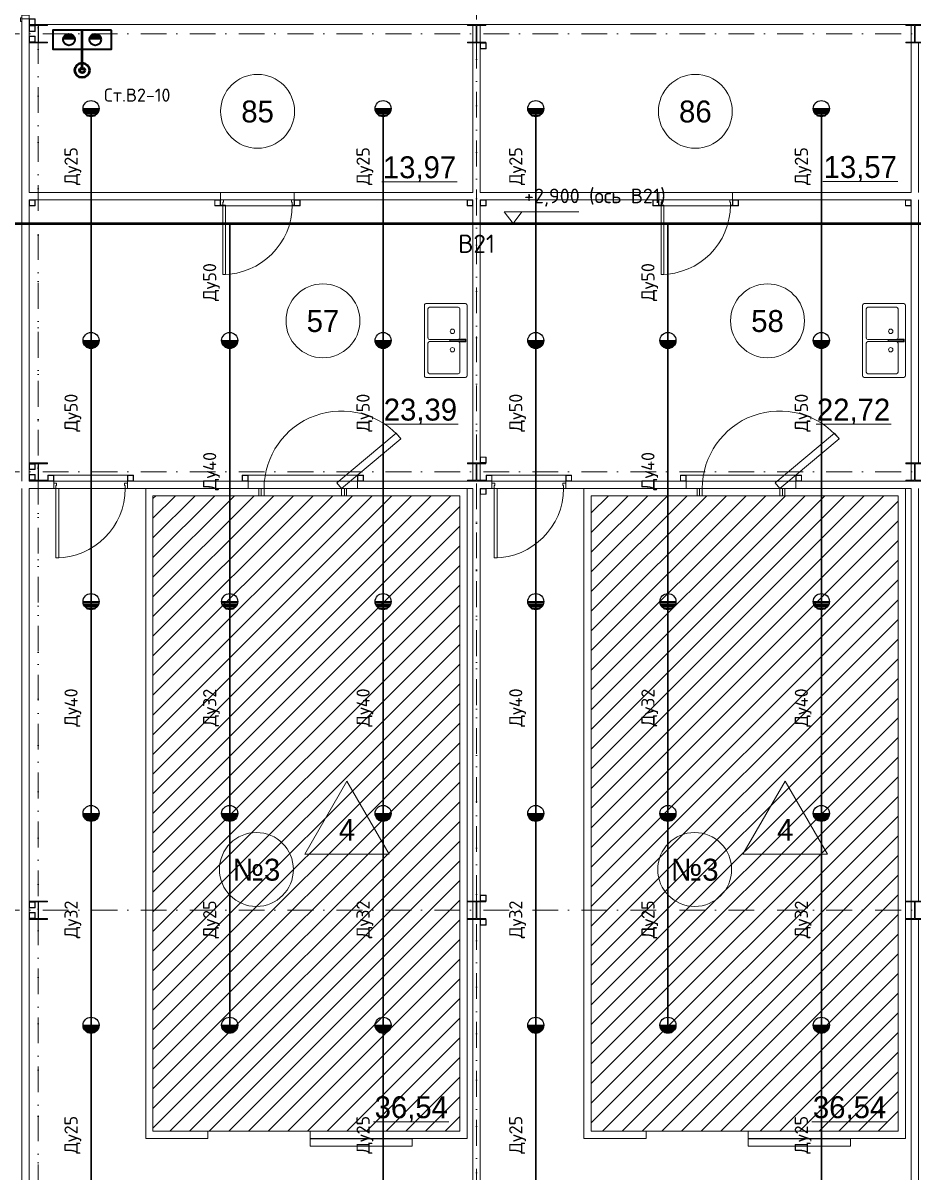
# Model space of a CAD drawing. Header units: millimetres. Extents: x 0 to 2118900, y -20000 to 84100.
# Drawn here: x 459790 to 471975, y 26416 to 42148 of the extents above; entities that cross this region are included whole.
import ezdxf
from ezdxf.enums import TextEntityAlignment as Align

# ---------------------------------------------------------------- set-up
doc = ezdxf.new("R2010")
doc.units = ezdxf.units.MM
for name, pattern in [('Dot & Dashed', [670.277762, 352.777767, -176.388884, 0, -141.111112]), ('Крупный пунктир', [634.99999, 0, -634.99999]), ('Штриховая', [300, 200, -100])]:
    doc.linetypes.add(name, pattern=pattern)
for name, color, linetype, lineweight in [('АР_подоснова', 8, 'Continuous', 13), ('ПТ_В2', 3, 'Continuous', 50), ('ПТ_В21', 1, 'Continuous', 50), ('ПТ_В21_расп', 1, 'Continuous', 30), ('ПТ_оросители', 7, 'Continuous', 25), ('ПТ_ПК', 30, 'Continuous', 35), ('ПТ_текст', 7, 'Continuous', 18), ('ПТ_штриховка', 8, 'Continuous', 9)]:
    doc.layers.add(name, color=color, linetype=linetype, lineweight=lineweight)
doc.styles.add('АР_текст_1', font='arial.ttf')
doc.styles.add('ПТ', font='isocpeur.ttf')

# ---------------------------------------------------------------- blocks, each defined once
blk = doc.blocks.new('Стена_30', base_point=(51875, 11775))
at = {"color": 0, "linetype": 'Continuous', "lineweight": -2, "flags": 128}
for points in [[(51775, 11775), (51775, -125)], [(51875, -125), (51875, 11775)]]:
    blk.add_lwpolyline(points, dxfattribs=at)
blk = doc.blocks.new('Колонна SHS ГК 270')
at = {"color": 0, "linetype": 'Continuous', "lineweight": -2}
for p, q in [((40, 40), (-40, 40)), ((-40, 40), (-40, -40)), ((-36.4, -36.4), (-36.4, 36.4)), ((-36.4, 36.4), (36.4, 36.4)), ((36.4, 36.4), (36.4, -36.4)), ((40, -40), (40, 40)), ((-40, -40), (40, -40)), ((36.4, -36.4), (-36.4, -36.4))]:
    blk.add_line(p, q, dxfattribs=at)
blk = doc.blocks.new('Труба Квадратного Сечения ГК SHS 27_5')
at = {"color": 0, "linetype": 'Continuous', "lineweight": -2}
for p, q in [((505, 40), (0, 40)), ((0, 40), (0, 0)), ((0, 0), (0, -40)), ((1010, 40), (505, 40)), ((1010, 0), (1010, 40)), ((1010, -40), (1010, 0)), ((0, -40), (505, -40)), ((505, -40), (1010, -40))]:
    blk.add_line(p, q, dxfattribs=at)
blk = doc.blocks.new('Труба Квадратного Сечения ГК SHS 27_6')
at = {"color": 0, "linetype": 'Continuous', "lineweight": -2}
for p, q in [((750, 40), (0, 40)), ((0, 40), (0, 0)), ((0, 0), (0, -40)), ((1500, 40), (750, 40)), ((1500, 0), (1500, 40)), ((1500, -40), (1500, 0)), ((0, -40), (750, -40)), ((750, -40), (1500, -40))]:
    blk.add_line(p, q, dxfattribs=at)
blk = doc.blocks.new('Зона подготовки товара_57_39', base_point=(54850, 14075))
at = {"color": 0, "linetype": 'Continuous', "lineweight": -2}
blk.add_line((56716, 12655), (57746, 12655), dxfattribs=at)
for start, end in [(0, 180), (180, 0)]:
    blk.add_arc((55897, 14070), 506, start, end, dxfattribs=at)
at = {"color": 0, "lineweight": -2, "style": 'АР_текст_1'}
for tag, p in [('ROOM_NUMBER', (55897, 14067)), ('ROOM_AREA', (57231, 12854))]:
    blk.add_attdef(tag, text='', height=300, dxfattribs=at).set_placement(p, align=Align.MIDDLE_CENTER)
blk = doc.blocks.new('Зона подготовки товара_58_40', base_point=(61000, 14075))
at = {"color": 0, "linetype": 'Continuous', "lineweight": -2}
blk.add_line((62647, 12655), (63676, 12655), dxfattribs=at)
for start, end in [(0, 180), (180, 0)]:
    blk.add_arc((61983, 14070), 506, start, end, dxfattribs=at)
at = {"color": 0, "lineweight": -2, "style": 'АР_текст_1'}
for tag, p in [('ROOM_NUMBER', (61983, 14067)), ('ROOM_AREA', (63161, 12854))]:
    blk.add_attdef(tag, text='', height=300, dxfattribs=at).set_placement(p, align=Align.MIDDLE_CENTER)
blk = doc.blocks.new('Морозильная камера №3_№3_90', base_point=(55170, 6925))
at = {"color": 0, "linetype": 'Continuous', "lineweight": -2}
for p, q in [((56226, 7769), (55647, 6767)), ((56804, 6767), (56226, 7769)), ((55647, 6767), (56804, 6767)), ((56591, 3104), (57621, 3104))]:
    blk.add_line(p, q, dxfattribs=at)
at = {"color": 0, "linetype": 'Штриховая', "lineweight": -2, "flags": 128}
blk.add_lwpolyline([(53570, 2975), (57770, 2975), (57770, 11675), (53570, 11675)], close=True, dxfattribs=at)
at = {"color": 0, "linetype": 'Continuous', "lineweight": -2}
for start, end in [(0, 180), (180, 0)]:
    blk.add_arc((54986, 6558), 506, start, end, dxfattribs=at)
at = {"color": 0, "lineweight": -2, "style": 'АР_текст_1'}
for tag, p in [('DUMMY_112', (56226, 7101)), ('ROOM_NUMBER', (54986, 6555)), ('ROOM_AREA', (57106, 3303))]:
    blk.add_attdef(tag, text='', height=300, dxfattribs=at).set_placement(p, align=Align.MIDDLE_CENTER)
blk = doc.blocks.new('Морозильная камера №3_№3_91', base_point=(61170, 6925))
at = {"color": 0, "linetype": 'Continuous', "lineweight": -2}
for p, q in [((62226, 7769), (61647, 6767)), ((62804, 6767), (62226, 7769)), ((61647, 6767), (62804, 6767)), ((62591, 3104), (63621, 3104))]:
    blk.add_line(p, q, dxfattribs=at)
at = {"color": 0, "linetype": 'Штриховая', "lineweight": -2, "flags": 128}
blk.add_lwpolyline([(59570, 2975), (63770, 2975), (63770, 11675), (59570, 11675)], close=True, dxfattribs=at)
at = {"color": 0, "linetype": 'Continuous', "lineweight": -2}
for start, end in [(0, 180), (180, 0)]:
    blk.add_arc((60986, 6558), 506, start, end, dxfattribs=at)
at = {"color": 0, "lineweight": -2, "style": 'АР_текст_1'}
for tag, p in [('DUMMY_112', (62226, 7101)), ('ROOM_NUMBER', (60986, 6555)), ('ROOM_AREA', (63106, 3303))]:
    blk.add_attdef(tag, text='', height=300, dxfattribs=at).set_placement(p, align=Align.MIDDLE_CENTER)
blk = doc.blocks.new('Выставочная зона_85_118', base_point=(56272, 17508))
at = {"color": 0, "linetype": 'Continuous', "lineweight": -2}
blk.add_line((56704, 15973), (57734, 15973), dxfattribs=at)
for start, end in [(0, 180), (180, 0)]:
    blk.add_arc((55002, 16938), 506, start, end, dxfattribs=at)
at = {"color": 0, "lineweight": -2, "style": 'АР_текст_1'}
for tag, p in [('ROOM_NUMBER', (55002, 16936)), ('ROOM_AREA', (57219, 16172))]:
    blk.add_attdef(tag, text='', height=300, dxfattribs=at).set_placement(p, align=Align.MIDDLE_CENTER)
blk = doc.blocks.new('Выставочная зона_86_119', base_point=(62217, 17527))
at = {"color": 0, "linetype": 'Continuous', "lineweight": -2}
blk.add_line((62739, 15977), (63768, 15977), dxfattribs=at)
for start, end in [(0, 180), (180, 0)]:
    blk.add_arc((60995, 16938), 506, start, end, dxfattribs=at)
at = {"color": 0, "lineweight": -2, "style": 'АР_текст_1'}
for tag, p in [('ROOM_NUMBER', (60995, 16936)), ('ROOM_AREA', (63253, 16176))]:
    blk.add_attdef(tag, text='', height=300, dxfattribs=at).set_placement(p, align=Align.MIDDLE_CENTER)
blk = doc.blocks.new('Двупольная Дверь с Боковыми Панелями и Фрамугой 27')
at = {"color": 0, "linetype": 'Continuous', "lineweight": -2}
for p, q in [((-1162, 1162), (-1162, 1092)), ((-1122, 1162), (-1162, 1162)), ((-1122, 1092), (-1122, 1162)), ((1122, 1092), (1122, 1162)), ((1122, 1162), (1162, 1162)), ((1162, 1162), (1162, 1092)), ((-1162, 1092), (-1122, 1092)), ((-1142, 1092), (-1142, 70)), ((1162, 1092), (1122, 1092)), ((1142, 1092), (1142, 70)), ((-1832, 0), (-1832, 19)), ((-1832, 19), (-1782, 19)), ((-1782, 0), (-1832, 0)), ((-1795, 0), (-1832, 0)), ((-1795, 0), (-1832, 0)), ((-1745, 0), (-1795, 0)), ((-1795, 0), (-1795, -100)), ((-1795, 0), (-1795, -100)), ((-1795, 0), (-1795, -100)), ((-1782, 19), (-1782, 0)), ((-1745, -100), (-1745, 0)), ((-1162, 0), (-1200, 0)), ((-1200, 0), (-1200, -100)), ((-1122, 70), (-1162, 70)), ((-1162, 70), (-1162, 0)), ((-1162, -40), (-1162, 0)), ((-1162, 0), (-1122, 0)), ((-1122, 0), (-1122, 70)), ((1122, 0), (1122, 70)), ((1122, 70), (1162, 70)), ((1162, 0), (1122, 0)), ((1162, 70), (1162, 0)), ((1200, 0), (1162, 0)), ((1162, 0), (1162, -40)), ((1200, -100), (1200, 0)), ((1795, 0), (1745, 0)), ((1745, 0), (1745, -100)), ((1782, 19), (1832, 19)), ((1782, 0), (1782, 19)), ((1832, 0), (1782, 0)), ((1795, -100), (1795, 0)), ((1795, 0), (1795, -100)), ((1795, 0), (1795, -100)), ((1795, 0), (1832, 0)), ((1795, 0), (1832, 0)), ((1832, 19), (1832, 0)), ((-1795, -100), (-1745, -100)), ((-1745, -18), (-1200, -18)), ((-1200, -100), (-1745, -100)), ((-1200, -100), (-1150, -100)), ((-1150, -40), (-1162, -40)), ((-1150, -100), (-1150, -40)), ((1162, -40), (1150, -40)), ((1150, -40), (1150, -100)), ((1150, -100), (1200, -100)), ((1745, -18), (1200, -18)), ((1745, -100), (1200, -100)), ((1745, -100), (1795, -100))]:
    blk.add_line(p, q, dxfattribs=at)
at = {"color": 0, "linetype": 'Continuous', "lineweight": -2, "flags": 128}
for points in [[(-1162, 1092), (-1162, 70), (-1142, 70), (-1142, 1092)], [(-1142, 1092), (-1142, 70), (-1122, 70), (-1122, 1092)], [(1142, 1092), (1142, 70), (1122, 70), (1122, 1092)], [(1162, 1092), (1162, 70), (1142, 70), (1142, 1092)], [(-1200, 0), (-1745, 0), (-1745, -100), (-1200, -100)], [(1745, -100), (1200, -100), (1200, 0), (1745, 0)]]:
    blk.add_lwpolyline(points, close=True, dxfattribs=at)
at = {"color": 0, "linetype": 'Continuous', "lineweight": -2}
for centre, start, end in [((-1162, 0), 0, 90), ((1162, 0), 90, 180)]:
    blk.add_arc(centre, 1162, start, end, dxfattribs=at)
blk = doc.blocks.new('Стена_150', base_point=(51875, 21875))
at = {"color": 0, "linetype": 'Continuous', "lineweight": -2}
for p, q in [((51775, 21795), (51775, 21832)), ((51775, 21795), (51875, 21795)), ((51775, 18205), (51775, 18168)), ((51775, 18205), (51875, 18205))]:
    blk.add_line(p, q, dxfattribs=at)
at = {"color": 0, "linetype": 'Continuous', "lineweight": -2, "flags": 128}
for points in [[(51775, 21875), (51775, 21795)], [(51875, 21795), (51875, 21875)], [(51775, 18205), (51775, 11875)], [(51875, 15835), (51875, 18205)], [(51875, 11875), (51875, 15725)]]:
    blk.add_lwpolyline(points, dxfattribs=at)
at = {"color": 0, "linetype": 'Continuous', "lineweight": -2, "xscale": -1, "zscale": 1000, "rotation": 90}
blk.add_blockref('Двупольная Дверь с Боковыми Панелями и Фрамугой 27', (51775, 20000), dxfattribs=at)
blk = doc.blocks.new('Однопольная Дверь 27_2')
at = {"color": 0, "linetype": 'Continuous', "lineweight": -2}
for p, q in [((435, 0), (435, 950)), ((435, 950), (475, 950)), ((475, 950), (475, 0)), ((-475, 0), (-505, 0)), ((-505, 0), (-505, -70)), ((-475, -40), (-475, 0)), ((475, 0), (435, 0)), ((505, 0), (475, 0)), ((475, 0), (475, -40)), ((505, -70), (505, 0)), ((-505, -70), (-465, -70)), ((-505, -170), (-505, -70)), ((-465, -40), (-475, -40)), ((-465, -70), (-465, -40)), ((475, -40), (465, -40)), ((465, -40), (465, -70)), ((465, -70), (505, -70)), ((505, -170), (505, -70))]:
    blk.add_line(p, q, dxfattribs=at)
blk.add_arc((475, 0), 950, 90, 180, dxfattribs=at)
blk = doc.blocks.new('Стена_55', base_point=(93825, 15775))
at = {"color": 0, "linetype": 'Continuous', "lineweight": -2}
for p, q in [((54495, 15825), (54495, 15725)), ((55505, 15825), (55505, 15725)), ((57950, 15825), (57940, 15825)), ((60495, 15825), (60495, 15725)), ((61505, 15825), (61505, 15725)), ((57940, 15725), (57950, 15725))]:
    blk.add_line(p, q, dxfattribs=at)
at = {"color": 0, "linetype": 'Continuous', "lineweight": -2, "flags": 128}
for points in [[(54495, 15825), (51875, 15825)], [(57940, 15825), (55505, 15825)], [(60495, 15825), (58050, 15825)], [(63950, 15825), (61505, 15825)], [(51875, 15725), (54495, 15725)], [(55505, 15725), (57940, 15725)], [(58050, 15725), (60495, 15725)], [(61505, 15725), (63950, 15725)]]:
    blk.add_lwpolyline(points, dxfattribs=at)
at = {"color": 0, "linetype": 'Continuous', "lineweight": -2, "zscale": 1000, "rotation": 180}
for p in [(55000, 15655), (61000, 15655)]:
    blk.add_blockref('Однопольная Дверь 27_2', p, dxfattribs=at)
blk = doc.blocks.new('Однопольная Дверь 27_3')
at = {"color": 0, "linetype": 'Continuous', "lineweight": -2}
for p, q in [((435, 0), (435, 950)), ((435, 950), (475, 950)), ((475, 950), (475, 0)), ((-475, 0), (-505, 0)), ((-505, 0), (-505, -70)), ((-505, -70), (-505, 0)), ((-505, -70), (-505, 0)), ((-475, -40), (-475, 0)), ((475, 0), (435, 0)), ((505, 0), (475, 0)), ((475, 0), (475, -40)), ((505, -70), (505, 0)), ((505, -70), (505, 0)), ((505, -70), (505, 0)), ((-505, -70), (-465, -70)), ((-505, -100), (-505, -70)), ((-465, -40), (-475, -40)), ((-465, -70), (-465, -40)), ((475, -40), (465, -40)), ((465, -40), (465, -70)), ((465, -70), (505, -70)), ((505, -100), (505, -70))]:
    blk.add_line(p, q, dxfattribs=at)
blk.add_arc((475, 0), 950, 90, 180, dxfattribs=at)
blk = doc.blocks.new('Простой Проем Двери')
at = {"color": 0, "linetype": 'Continuous', "lineweight": -2}
for p, q in [((-750, 0), (-750, -100)), ((750, 0), (750, -100))]:
    blk.add_line(p, q, dxfattribs=at)
blk = doc.blocks.new('Стена_56', base_point=(98125, 11875))
at = {"color": 0, "linetype": 'Continuous', "lineweight": -2}
for p, q in [((52211, 11875), (52211, 11845)), ((52211, 11845), (52211, 11775)), ((53221, 11875), (53221, 11845)), ((53221, 11845), (53221, 11775)), ((54871, 11875), (54871, 11775)), ((56371, 11875), (56371, 11775)), ((58210, 11875), (58210, 11845)), ((58210, 11845), (58210, 11775)), ((59220, 11875), (59220, 11845)), ((59220, 11845), (59220, 11775)), ((60870, 11875), (60870, 11775)), ((62370, 11875), (62370, 11775))]:
    blk.add_line(p, q, dxfattribs=at)
at = {"color": 0, "linetype": 'Continuous', "lineweight": -2, "flags": 128}
for points in [[(52211, 11875), (51875, 11875)], [(54871, 11875), (53221, 11875)], [(58210, 11875), (56371, 11875)], [(60870, 11875), (59220, 11875)], [(64210, 11875), (62370, 11875)], [(51875, 11775), (52211, 11775)], [(53221, 11775), (54871, 11775)], [(56371, 11775), (57950, 11775)], [(58050, 11775), (58210, 11775)], [(59220, 11775), (60870, 11775)], [(62370, 11775), (63950, 11775)]]:
    blk.add_lwpolyline(points, dxfattribs=at)
at = {"color": 0, "linetype": 'Continuous', "lineweight": -2, "zscale": 1000, "rotation": 180}
for p in [(52716, 11775), (58715, 11775)]:
    blk.add_blockref('Однопольная Дверь 27_3', p, dxfattribs=at)
at = {"color": 0, "linetype": 'Continuous', "lineweight": -2, "xscale": -1, "zscale": 1000}
for p in [(55621, 11875), (61620, 11875)]:
    blk.add_blockref('Простой Проем Двери', p, dxfattribs=at)
blk = doc.blocks.new('Стена_74', base_point=(64000, 17875))
at = {"color": 0, "linetype": 'Continuous', "lineweight": -2, "flags": 128}
for points in [[(63950, 17875), (63950, 15825)], [(64050, 17875), (63950, 17875)], [(64050, 15825), (64050, 17875)], [(63950, 15725), (63950, 12125)], [(64050, 12125), (64050, 15725)], [(63950, 12125), (64050, 12125)]]:
    blk.add_lwpolyline(points, dxfattribs=at)
blk = doc.blocks.new('Стена_77', base_point=(58000, 17875))
at = {"color": 0, "linetype": 'Continuous', "lineweight": -2, "flags": 128}
for points in [[(57950, 17875), (57950, 15825)], [(58050, 17875), (57950, 17875)], [(58050, 15825), (58050, 17875)], [(57950, 15725), (57950, 12125)], [(58050, 12125), (58050, 15725)], [(57950, 12125), (58050, 12125)]]:
    blk.add_lwpolyline(points, dxfattribs=at)
blk = doc.blocks.new('Стена_78', base_point=(59470, 2875))
at = {"color": 0, "linetype": 'Continuous', "lineweight": -2, "flags": 128}
for points in [[(59470, 11775), (59570, 11775)], [(59470, 11775), (59470, 2875)], [(59570, 2975), (59570, 11675)], [(59470, 2875), (59570, 2875)]]:
    blk.add_lwpolyline(points, dxfattribs=at)
blk = doc.blocks.new('Стена_79', base_point=(63870, 11775))
at = {"color": 0, "linetype": 'Continuous', "lineweight": -2, "flags": 128}
for points in [[(63870, 11775), (63770, 11775)], [(63770, 11675), (63770, 2975)], [(63870, 2875), (63870, 11775)], [(63870, 2875), (63770, 2875)]]:
    blk.add_lwpolyline(points, dxfattribs=at)
blk = doc.blocks.new('Стена_800', base_point=(53470, 2875))
at = {"color": 0, "linetype": 'Continuous', "lineweight": -2, "flags": 128}
for points in [[(53470, 11775), (53570, 11775)], [(53470, 11775), (53470, 2875)], [(53570, 2975), (53570, 11675)], [(53470, 2875), (53570, 2875)]]:
    blk.add_lwpolyline(points, dxfattribs=at)
blk = doc.blocks.new('Стена_81', base_point=(57870, 11775))
at = {"color": 0, "linetype": 'Continuous', "lineweight": -2, "flags": 128}
for points in [[(57870, 11775), (57770, 11775)], [(57770, 11675), (57770, 2975)], [(57870, 2875), (57870, 11775)], [(57870, 2875), (57770, 2875)]]:
    blk.add_lwpolyline(points, dxfattribs=at)
blk = doc.blocks.new('Однопольная Дверь 27_4')
at = {"color": 0, "linetype": 'Continuous', "lineweight": -2}
for p, q in [((466, 77), (1278, 758)), ((1342, 681), (530, 0)), ((1278, 758), (1342, 681)), ((-570, 0), (-600, 0)), ((-600, 0), (-600, -100)), ((-600, 0), (-600, -100)), ((-600, 0), (-600, -100)), ((-530, 0), (-570, 0)), ((-570, 0), (-570, -100)), ((-530, -100), (-530, 0)), ((530, 0), (466, 77)), ((570, 0), (530, 0)), ((530, 0), (530, -100)), ((570, 0), (600, 0)), ((570, -100), (570, 0)), ((600, 0), (600, -100)), ((600, 0), (600, -100)), ((600, 0), (600, -100)), ((-570, -100), (-600, -100)), ((-570, -100), (-530, -100)), ((530, -100), (570, -100)), ((570, -100), (600, -100))]:
    blk.add_line(p, q, dxfattribs=at)
blk.add_arc((530, 0), 1060, 40, 180, dxfattribs=at)
blk = doc.blocks.new('Стена_249', base_point=(59470, 11775))
at = {"color": 0, "linetype": 'Continuous', "lineweight": -2}
for p, q in [((61020, 11775), (61020, 11675)), ((62220, 11775), (62220, 11675))]:
    blk.add_line(p, q, dxfattribs=at)
at = {"color": 0, "linetype": 'Continuous', "lineweight": -2, "flags": 128}
for points in [[(61020, 11775), (59570, 11775)], [(59570, 11675), (61020, 11675)], [(63770, 11775), (62220, 11775)], [(62220, 11675), (63770, 11675)]]:
    blk.add_lwpolyline(points, dxfattribs=at)
at = {"color": 0, "linetype": 'Continuous', "lineweight": -2, "zscale": 1000}
blk.add_blockref('Однопольная Дверь 27_4', (61620, 11775), dxfattribs=at)
blk = doc.blocks.new('Стена_2500', base_point=(53470, 11775))
at = {"color": 0, "linetype": 'Continuous', "lineweight": -2}
for p, q in [((55021, 11775), (55021, 11675)), ((56221, 11775), (56221, 11675))]:
    blk.add_line(p, q, dxfattribs=at)
at = {"color": 0, "linetype": 'Continuous', "lineweight": -2, "flags": 128}
for points in [[(55021, 11775), (53570, 11775)], [(53570, 11675), (55021, 11675)], [(57770, 11775), (56221, 11775)], [(56221, 11675), (57770, 11675)]]:
    blk.add_lwpolyline(points, dxfattribs=at)
at = {"color": 0, "linetype": 'Continuous', "lineweight": -2, "zscale": 1000}
blk.add_blockref('Однопольная Дверь 27_4', (55621, 11775), dxfattribs=at)
blk = doc.blocks.new('Наружная Раздвижная Дверь 27')
at = {"color": 0, "linetype": 'Continuous', "lineweight": -2}
for p, q in [((-700, 0), (-700, -100)), ((700, 105), (2100, 105)), ((700, 5), (700, 105)), ((2100, 5), (700, 5)), ((700, 0), (700, -100)), ((2100, 105), (2100, 5))]:
    blk.add_line(p, q, dxfattribs=at)
blk = doc.blocks.new('Стена_255', base_point=(63870, 2875))
at = {"color": 0, "linetype": 'Continuous', "lineweight": -2}
for p, q in [((60320, 2875), (60320, 2975)), ((61720, 2875), (61720, 2975))]:
    blk.add_line(p, q, dxfattribs=at)
at = {"color": 0, "linetype": 'Continuous', "lineweight": -2, "flags": 128}
for points in [[(60320, 2975), (59570, 2975)], [(59570, 2875), (60320, 2875)], [(63770, 2975), (61720, 2975)], [(61720, 2875), (63770, 2875)]]:
    blk.add_lwpolyline(points, dxfattribs=at)
at = {"color": 0, "linetype": 'Continuous', "lineweight": -2, "xscale": -1, "zscale": 1000, "rotation": 180}
blk.add_blockref('Наружная Раздвижная Дверь 27', (61020, 2875), dxfattribs=at)
blk = doc.blocks.new('Стена_256', base_point=(57870, 2875))
at = {"color": 0, "linetype": 'Continuous', "lineweight": -2}
for p, q in [((54320, 2875), (54320, 2975)), ((55720, 2875), (55720, 2975))]:
    blk.add_line(p, q, dxfattribs=at)
at = {"color": 0, "linetype": 'Continuous', "lineweight": -2, "flags": 128}
for points in [[(54320, 2975), (53570, 2975)], [(53570, 2875), (54320, 2875)], [(57770, 2975), (55720, 2975)], [(55720, 2875), (57770, 2875)]]:
    blk.add_lwpolyline(points, dxfattribs=at)
at = {"color": 0, "linetype": 'Continuous', "lineweight": -2, "xscale": -1, "zscale": 1000, "rotation": 180}
blk.add_blockref('Наружная Раздвижная Дверь 27', (55020, 2875), dxfattribs=at)
blk = doc.blocks.new('Стена_393', base_point=(58000, 11875))
at = {"color": 0, "linetype": 'Continuous', "lineweight": -2, "flags": 128}
for points in [[(57950, 11775), (57950, 6125)], [(58050, 6125), (58050, 11775)], [(57950, 6125), (58050, 6125)]]:
    blk.add_lwpolyline(points, dxfattribs=at)
blk = doc.blocks.new('Стена_394', base_point=(64000, 11875))
at = {"color": 0, "linetype": 'Continuous', "lineweight": -2, "flags": 128}
for points in [[(63950, 11775), (63950, 6125)], [(64050, 6125), (64050, 11775)], [(63950, 6125), (64050, 6125)]]:
    blk.add_lwpolyline(points, dxfattribs=at)
blk = doc.blocks.new('Стена_406', base_point=(58000, 5875))
at = {"color": 0, "linetype": 'Continuous', "lineweight": -2, "flags": 128}
for points in [[(57950, 5875), (57950, 125)], [(58050, 5875), (57950, 5875)], [(58050, 125), (58050, 5875)], [(57950, 125), (58050, 125)]]:
    blk.add_lwpolyline(points, dxfattribs=at)
blk = doc.blocks.new('Стена_407', base_point=(64000, 5875))
at = {"color": 0, "linetype": 'Continuous', "lineweight": -2, "flags": 128}
for points in [[(63950, 5875), (63950, 125)], [(64050, 5875), (63950, 5875)], [(64050, 125), (64050, 5875)], [(63950, 125), (64050, 125)]]:
    blk.add_lwpolyline(points, dxfattribs=at)
blk = doc.blocks.new('Колонна Универсальная 27')
at = {"color": 0, "linetype": 'Continuous', "lineweight": -2}
for p, q in [((125, 125), (-125, 125)), ((-125, 125), (-125, 113)), ((-125, 113), (-4, 113)), ((-4, 113), (-4, -113)), ((4, -113), (4, 113)), ((4, 113), (125, 113)), ((125, 113), (125, 125)), ((-4, -113), (-125, -113)), ((-125, -113), (-125, -125)), ((-125, -125), (125, -125)), ((125, -113), (4, -113)), ((125, -125), (125, -113))]:
    blk.add_line(p, q, dxfattribs=at)
blk = doc.blocks.new('Двутавp К 26020-83 27_4')
at = {"color": 0, "linetype": 'Крупный пунктир', "lineweight": -2}
blk.add_line((0, 0), (39750, 0), dxfattribs=at)
blk = doc.blocks.new('Двутавp К 26020-83 27')
at = {"color": 0, "linetype": 'Крупный пунктир', "lineweight": -2}
blk.add_line((0, 0), (39875, 0), dxfattribs=at)
blk = doc.blocks.new('Мойка Обычная 27')
at = {"color": 0, "linetype": 'Continuous', "lineweight": -2}
for p, q in [((470, 485), (70, 485)), ((940, 485), (540, 485)), ((50, 465), (50, 70)), ((490, 70), (490, 465)), ((520, 465), (520, 70)), ((960, 70), (960, 465)), ((70, 50), (470, 50)), ((540, 50), (940, 50))]:
    blk.add_line(p, q, dxfattribs=at)
at = {"color": 0, "linetype": 'Continuous', "lineweight": -2, "flags": 128}
for points in [[(20, 0), (990, 0, 0.414214), (1010, 20), (1010, 565, 0.414214), (990, 585), (20, 585, 0.414214), (0, 565), (0, 20, 0.414214)], [(485, 504), (496, 504), (496, 555, -1), (514, 555), (514, 504), (525, 504), (525, 569), (485, 569)], [(496, 357, 1), (514, 357), (514, 555, 1), (496, 555)]]:
    blk.add_lwpolyline(points, format="xyb", close=True, dxfattribs=at)
for points in [[(485, 468), (496, 468), (496, 503), (485, 503)], [(525, 468), (525, 503), (514, 503), (514, 468)]]:
    blk.add_lwpolyline(points, close=True, dxfattribs=at)
at = {"color": 0, "linetype": 'Continuous', "lineweight": -2}
for centre in [(379, 385), (631, 385)]:
    blk.add_circle(centre, 30, dxfattribs=at)
for centre, start, end in [((70, 465), 90, 180), ((470, 465), 0, 90), ((540, 465), 90, 180), ((940, 465), 0, 90), ((70, 70), 180, 270), ((470, 70), 270, 0), ((540, 70), 180, 270), ((940, 70), 270, 0)]:
    blk.add_arc(centre, 20, start, end, dxfattribs=at)
for p in [(70, 50), (540, 50)]:
    blk.add_point(p, dxfattribs=at)
blk = doc.blocks.new('Стандартный Маркер Сетки_50')
at = {"color": 0, "linetype": 'Dot & Dashed', "lineweight": -2}
blk.add_line((0, 0), (55249, 0), dxfattribs=at)
at = {"color": 0, "lineweight": -2, "style": 'АР_текст_1'}
blk.add_attdef('AC_MarkerText_1', text='', height=300, rotation=90, dxfattribs=at).set_placement((55430, -69), align=Align.TOP_CENTER)
blk = doc.blocks.new('Стандартный Маркер Сетки_40')
at = {"color": 0, "linetype": 'Dot & Dashed', "lineweight": -2}
blk.add_line((0, 0), (55187, 0), dxfattribs=at)
at = {"color": 0, "lineweight": -2, "style": 'АР_текст_1'}
blk.add_attdef('AC_MarkerText_1', text='', height=300, rotation=90, dxfattribs=at).set_placement((55368, -69), align=Align.TOP_CENTER)
blk = doc.blocks.new('AR_F1')
at = {"layer": 'АР_подоснова', "linetype": 'Dot & Dashed'}
for p, q in [((98000, 18000), (-4800, 18000)), ((98000, 12000), (-4800, 12000)), ((98000, 6000), (-4800, 6000))]:
    blk.add_line(p, q, dxfattribs=at)
at = {"layer": 'АР_подоснова', "linetype": 'Continuous', "flags": 128}
for points in [[(51875, 18125), (93775, 18125), (93775, 21875), (51875, 21875)], [(57950, 18125), (51875, 18125), (51875, 15825), (57950, 15825)], [(58050, 18125), (58050, 15825), (63950, 15825), (63950, 18125)], [(57950, 15726), (51875, 15726), (51875, 11875), (57950, 11875)], [(58050, 11875), (63950, 11875), (63950, 15726), (58050, 15726)], [(51875, 11775), (51875, -125), (57950, -125), (57950, 11775), (57870, 11775), (53470, 11775)], [(53570, 2975), (57770, 2975), (57770, 11675), (53570, 11675)], [(58050, -125), (63950, -125), (63950, 11775), (63870, 11775), (59470, 11775), (58050, 11775)], [(59570, 2975), (63770, 2975), (63770, 11675), (59570, 11675)]]:
    blk.add_lwpolyline(points, close=True, dxfattribs=at)
at = {"layer": 'АР_подоснова', "linetype": 'Continuous', "zscale": 1000}
for name, p, rotation in [('Стандартный Маркер Сетки_50', (52000, 40062), 270), ('Стандартный Маркер Сетки_40', (58000, 40000), 270), ('Двутавp К 26020-83 27_4', (58000, 39875), 270), ('Колонна SHS ГК 270', (51915, 18165), 90), ('Колонна Универсальная 27', (52000, 18000), 180), ('Колонна SHS ГК 270', (51915, 18073), 180), ('Колонна Универсальная 27', (58000, 18000), 180), ('Колонна Универсальная 27', (64000, 18000), 180), ('Колонна SHS ГК 270', (51915, 17927), 180), ('Колонна SHS ГК 270', (58090, 17835), 180), ('Колонна SHS ГК 270', (51915, 15686), 180), ('Колонна SHS ГК 270', (54455, 15685), 180), ('Колонна SHS ГК 270', (55545, 15685), 180), ('Колонна SHS ГК 270', (57910, 15686), 180), ('Колонна SHS ГК 270', (58090, 15686), 180), ('Колонна SHS ГК 270', (60455, 15685), 180), ('Колонна SHS ГК 270', (61545, 15685), 180), ('Колонна SHS ГК 270', (63910, 15686), 180), ('Колонна Универсальная 27', (52000, 12000), 180), ('Колонна Универсальная 27', (58000, 12000), 180), ('Колонна SHS ГК 270', (58090, 12165), 180), ('Колонна Универсальная 27', (64000, 12000), 180), ('Колонна SHS ГК 270', (51915, 12073), 180), ('Колонна SHS ГК 270', (51915, 11927), 180), ('Колонна SHS ГК 270', (52171, 11915), 180), ('Колонна SHS ГК 270', (53261, 11915), 180), ('Труба Квадратного Сечения ГК SHS 27_6', (56371, 11915), 180), ('Колонна SHS ГК 270', (58171, 11915), 180), ('Колонна SHS ГК 270', (59261, 11915), 180), ('Труба Квадратного Сечения ГК SHS 27_6', (62370, 11915), 180), ('Колонна SHS ГК 270', (58090, 11735), 180), ('Колонна SHS ГК 270', (58090, 6165), 180), ('Колонна SHS ГК 270', (51915, 6073), 180), ('Колонна SHS ГК 270', (51915, 5927), 180), ('Колонна SHS ГК 270', (58090, 5835), 180)]:
    blk.add_blockref(name, p, dxfattribs=dict(at, rotation=rotation))
at = {"layer": 'АР_подоснова', "linetype": 'Continuous', "xscale": -1, "zscale": 1000}
for name, p, rotation in [('Двутавp К 26020-83 27', (52000, 0), 270), ('Труба Квадратного Сечения ГК SHS 27_5', (54495, 15685), 180), ('Труба Квадратного Сечения ГК SHS 27_5', (60495, 15685), 180), ('Мойка Обычная 27', (57285, 13295), 270), ('Мойка Обычная 27', (63285, 13295), 270), ('Труба Квадратного Сечения ГК SHS 27_5', (52211, 11915), 180), ('Колонна SHS ГК 270', (54831, 11915), 180), ('Колонна SHS ГК 270', (56411, 11915), 180), ('Труба Квадратного Сечения ГК SHS 27_5', (58211, 11915), 180), ('Колонна SHS ГК 270', (60830, 11915), 180), ('Колонна SHS ГК 270', (62410, 11915), 180)]:
    blk.add_blockref(name, p, dxfattribs=dict(at, rotation=rotation))
at = {"layer": 'АР_подоснова'}
for name, p in [('Стена_150', (51875, 21875)), ('Стена_77', (58000, 17875)), ('Стена_74', (64000, 17875)), ('Стена_55', (93825, 15775)), ('Стена_2500', (53470, 11775)), ('Стена_249', (59470, 11775)), ('Стена_56', (98125, 11875)), ('Стена_30', (51875, 11775)), ('Стена_800', (53470, 2875)), ('Стена_81', (57870, 11775)), ('Стена_393', (58000, 11875)), ('Стена_78', (59470, 2875)), ('Стена_79', (63870, 11775)), ('Стена_394', (64000, 11875)), ('Стена_406', (58000, 5875)), ('Стена_407', (64000, 5875)), ('Стена_256', (57870, 2875)), ('Стена_255', (63870, 2875))]:
    blk.add_blockref(name, p, dxfattribs=at)
at = {"layer": 'АР_подоснова', "linetype": 'Continuous'}
ref = blk.add_blockref('Выставочная зона_85_118', (56272, 17508), dxfattribs=at)
ref.add_attrib('ROOM_NUMBER', '85', dxfattribs={"layer": '0', "color": 0, "lineweight": 9, "height": 300}).set_placement((55002, 16936), align=Align.MIDDLE_CENTER)
ref.add_attrib('ROOM_AREA', '13,97', dxfattribs={"layer": '0', "color": 0, "lineweight": 9, "height": 300}).set_placement((57219, 16172), align=Align.MIDDLE_CENTER)
ref = blk.add_blockref('Выставочная зона_86_119', (62217, 17527), dxfattribs=at)
ref.add_attrib('ROOM_NUMBER', '86', dxfattribs={"layer": '0', "color": 0, "lineweight": 9, "height": 300}).set_placement((60995, 16936), align=Align.MIDDLE_CENTER)
ref.add_attrib('ROOM_AREA', '13,57', dxfattribs={"layer": '0', "color": 0, "lineweight": 9, "height": 300}).set_placement((63253, 16176), align=Align.MIDDLE_CENTER)
ref = blk.add_blockref('Зона подготовки товара_57_39', (54850, 14075), dxfattribs=at)
ref.add_attrib('ROOM_NUMBER', '57', dxfattribs={"layer": '0', "color": 0, "lineweight": 9, "height": 300}).set_placement((55897, 14067), align=Align.MIDDLE_CENTER)
ref.add_attrib('ROOM_AREA', '23,39', dxfattribs={"layer": '0', "color": 0, "lineweight": 9, "height": 300}).set_placement((57231, 12854), align=Align.MIDDLE_CENTER)
ref = blk.add_blockref('Зона подготовки товара_58_40', (61000, 14075), dxfattribs=at)
ref.add_attrib('ROOM_NUMBER', '58', dxfattribs={"layer": '0', "color": 0, "lineweight": 9, "height": 300}).set_placement((61983, 14067), align=Align.MIDDLE_CENTER)
ref.add_attrib('ROOM_AREA', '22,72', dxfattribs={"layer": '0', "color": 0, "lineweight": 9, "height": 300}).set_placement((63161, 12854), align=Align.MIDDLE_CENTER)
ref = blk.add_blockref('Морозильная камера №3_№3_90', (55170, 6925), dxfattribs=at)
ref.add_attrib('ROOM_NUMBER', '№3', dxfattribs={"layer": '0', "color": 0, "lineweight": 9, "height": 300}).set_placement((54986, 6555), align=Align.MIDDLE_CENTER)
ref.add_attrib('ROOM_AREA', '36,54', dxfattribs={"layer": '0', "color": 0, "lineweight": 9, "height": 300}).set_placement((57106, 3303), align=Align.MIDDLE_CENTER)
ref.add_attrib('DUMMY_112', '4', dxfattribs={"layer": '0', "color": 0, "lineweight": 9, "height": 300}).set_placement((56226, 7101), align=Align.MIDDLE_CENTER)
ref = blk.add_blockref('Морозильная камера №3_№3_91', (61170, 6925), dxfattribs=at)
ref.add_attrib('ROOM_NUMBER', '№3', dxfattribs={"layer": '0', "color": 0, "lineweight": 9, "height": 300}).set_placement((60986, 6555), align=Align.MIDDLE_CENTER)
ref.add_attrib('ROOM_AREA', '36,54', dxfattribs={"layer": '0', "color": 0, "lineweight": 9, "height": 300}).set_placement((63106, 3303), align=Align.MIDDLE_CENTER)
ref.add_attrib('DUMMY_112', '4', dxfattribs={"layer": '0', "color": 0, "lineweight": 9, "height": 300}).set_placement((62226, 7101), align=Align.MIDDLE_CENTER)
at = {"layer": 'АР_подоснова', "linetype": 'Continuous', "xscale": -1, "zscale": 1000}
for p in [(52000, 6000), (58000, 6000), (64000, 6000)]:
    blk.add_blockref('Колонна Универсальная 27', p, dxfattribs=at)
blk = doc.blocks.new('SPR_DN')
for p, q in [((-1.1, 0), (1.1, 0)), ((-1.08, -0.18), (1.08, -0.18)), ((-1.04, -0.37), (1.04, -0.37)), ((-0.95, -0.55), (0.95, -0.55)), ((-0.82, -0.73), (0.82, -0.73)), ((-0.61, -0.92), (0.61, -0.92))]:
    blk.add_line(p, q)
blk.add_circle((0, 0), 1.1)
blk = doc.blocks.new('RISER')
for radius in [1, 0.35]:
    blk.add_circle((0, 0), radius)
blk = doc.blocks.new('PK2')
h = blk.add_hatch(color=7)
h.dxf.hatch_style = 1
h.paths.add_polyline_path([(-2.6, 1.3, 1), (-1, 1.3)])
h = blk.add_hatch(color=7)
h.dxf.hatch_style = 1
h.paths.add_polyline_path([(1, 1.3, 1), (2.6, 1.3)])
blk.add_lwpolyline([(-4, 0), (4, 0), (4, 2.6), (-4, 2.6)], close=True)
for centre in [(-1.8, 1.3), (1.8, 1.3)]:
    blk.add_circle(centre, 0.8)
blk = doc.blocks.new('ELEV')
blk.add_line((0, 1.6), (9, 1.6))
blk.add_lwpolyline([(0, 0), (-1.2, 1.6), (1.2, 1.6)], close=True)

msp = doc.modelspace()

# ---------------------------------------------------------------- hatches: boundary and pattern name
at = {"layer": 'ПТ_штриховка'}
h = msp.add_hatch(dxfattribs=at)
h.set_pattern_fill('ANSI31', color=8, scale=60)
h.paths.add_polyline_path([(461570, 26975), (465770, 26975), (465770, 35675), (461570, 35675)])
h = msp.add_hatch(dxfattribs=at)
h.set_pattern_fill('ANSI31', color=8, scale=60)
h.paths.add_polyline_path([(467570, 26975), (471770, 26975), (471770, 35675), (467570, 35675)])

# ---------------------------------------------------------------- linework, layer by layer
at = {"layer": 'ПТ_В2'}
msp.add_line((460600, 41500), (460600, 42050), dxfattribs=at)
at = {"layer": 'ПТ_В21'}
for p, q in [((458388, 39400), (460722, 39400)), ((460722, 39400), (462620, 39400)), ((462620, 39400), (464720, 39400)), ((464720, 39400), (466810, 39400)), ((466810, 39400), (468620, 39400)), ((468620, 39400), (470720, 39400)), ((470720, 39400), (472810, 39400))]:
    msp.add_line(p, q, dxfattribs=at)
at = {"layer": 'ПТ_В21_расп'}
for p, q in [((460722, 39400), (460722, 40975)), ((464720, 39400), (464720, 40975)), ((466810, 39400), (466810, 40975)), ((470720, 39400), (470720, 40975)), ((460722, 39400), (460722, 37800)), ((462620, 39400), (462620, 37800)), ((464720, 39400), (464720, 37800)), ((466810, 39400), (466810, 37800)), ((468620, 39400), (468620, 37800)), ((470720, 39400), (470720, 37800)), ((460722, 37800), (460722, 34225)), ((462620, 37800), (462620, 34225)), ((464720, 37800), (464720, 34225)), ((466810, 37800), (466810, 34225)), ((468620, 37800), (468620, 34225)), ((470720, 37800), (470720, 34225)), ((460722, 34225), (460722, 31325)), ((462620, 34225), (462620, 31325)), ((464720, 34225), (464720, 31325)), ((466810, 34225), (466810, 31325)), ((468620, 34225), (468620, 31325)), ((470720, 34225), (470720, 31325)), ((460722, 31325), (460722, 28425)), ((462620, 31325), (462620, 28425)), ((464720, 31325), (464720, 28425)), ((466810, 31325), (466810, 28425)), ((468620, 31325), (468620, 28425)), ((470720, 31325), (470720, 28425)), ((460722, 28425), (460722, 25425)), ((464720, 28425), (464720, 25425)), ((466810, 28425), (466810, 25425)), ((470720, 28425), (470720, 25425))]:
    msp.add_line(p, q, dxfattribs=at)

# ---------------------------------------------------------------- block references
at = {"layer": 'АР_подоснова'}
msp.add_blockref('AR_F1', (408000, 24000), dxfattribs=at)
at = {"layer": 'ПТ_В2', "xscale": 100, "yscale": 100}
msp.add_blockref('RISER', (460600, 41500), dxfattribs=at)
at = {"layer": 'ПТ_оросители', "xscale": 100, "yscale": 100}
for p in [(460722, 40975), (464720, 40975), (466810, 40975), (470720, 40975), (460722, 37800), (462620, 37800), (464720, 37800), (466810, 37800), (468620, 37800), (470720, 37800), (460722, 34225), (462620, 34225), (464720, 34225), (466810, 34225), (468620, 34225), (470720, 34225), (460722, 31325), (462620, 31325), (464720, 31325), (466810, 31325), (468620, 31325), (470720, 31325), (460722, 28425), (462620, 28425), (464720, 28425), (466810, 28425), (468620, 28425), (470720, 28425)]:
    msp.add_blockref('SPR_DN', p, dxfattribs=at)
at = {"layer": 'ПТ_ПК', "xscale": 100, "yscale": 100, "rotation": 180}
msp.add_blockref('PK2', (460600, 42050), dxfattribs=at)
at = {"layer": 'ПТ_текст', "xscale": 100, "yscale": 100}
msp.add_blockref('ELEV', (466500, 39400), dxfattribs=at)

# ---------------------------------------------------------------- texts
at = {"layer": 'ПТ_текст', "style": 'ПТ'}
msp.add_text('Ст.В2-10', height=180, dxfattribs=at).set_placement((460900, 41250), align=Align.TOP_LEFT)
for s, p in [('Ду25', (460592, 40187.5)), ('Ду25', (464590, 40187.5)), ('Ду25', (466680, 40187.5)), ('Ду25', (470590, 40187.5)), ('Ду50', (462490, 38600)), ('Ду50', (468490, 38600)), ('Ду50', (460592, 36812.5)), ('Ду50', (464590, 36812.5)), ('Ду50', (466680, 36812.5)), ('Ду50', (470590, 36812.5)), ('Ду40', (462490, 36012.5)), ('Ду40', (468490, 36012.5)), ('Ду40', (460592, 32775)), ('Ду32', (462490, 32775)), ('Ду40', (464590, 32775)), ('Ду40', (466680, 32775)), ('Ду32', (468490, 32775)), ('Ду40', (470590, 32775)), ('Ду32', (460592, 29875)), ('Ду25', (462490, 29875)), ('Ду32', (464590, 29875)), ('Ду32', (466680, 29875)), ('Ду25', (468490, 29875)), ('Ду32', (470590, 29875)), ('Ду25', (460592, 26925)), ('Ду25', (464590, 26925)), ('Ду25', (466680, 26925)), ('Ду25', (470590, 26925))]:
    msp.add_text(s, height=180, rotation=90, dxfattribs=at).set_placement(p, align=Align.BOTTOM_CENTER)
msp.add_text('+2,900 (ось В21)', height=200, dxfattribs=at).set_placement((466650, 39620), align=Align.BOTTOM_LEFT)
msp.add_text('В21', height=250, dxfattribs=at).set_placement((466000, 39250), align=Align.TOP_CENTER)

doc.saveas('drawing.dxf')
